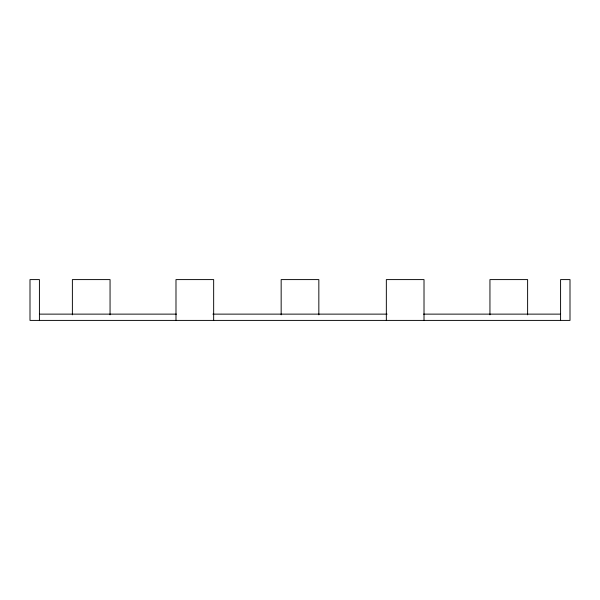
<?xml version="1.0" encoding="UTF-8"?>
<svg xmlns="http://www.w3.org/2000/svg" width="600" height="600" viewBox="0 0 600 600"><rect width="100%" height="100%" fill="white"/><g stroke="black" fill="none" stroke-linecap="round" stroke-linejoin="round"><path stroke-width="0.9" d="M39.42 314.13L176.43 314.13M212.895 314.13L387.097 314.13M423.562 314.13L560.58 314.13M560.58 320.407L560.58 279.593L570 279.593L570 320.407L30 320.407L30 279.593L39.42 279.593L39.42 320.407M527.618 314.843L527.618 279.593L489.945 279.593L489.945 314.843M424.013 320.407L424.013 279.593L386.34 279.593L386.34 320.407M318.84 314.843L318.84 279.593L281.16 279.593L281.16 314.843M213.66 320.407L213.66 279.593L175.988 279.593L175.988 320.407M110.055 314.843L110.055 279.593L72.383 279.593L72.383 314.843"/></g></svg>
